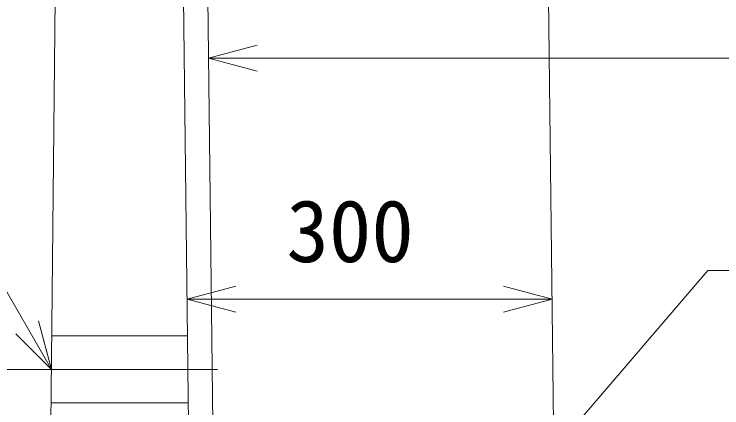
# Model space of a CAD drawing. Units: millimetres, scale not verified. Extents: x 0 to 252300, y 59400 to 118800.
# Drawn here: x 61073 to 63982, y 107986 to 109605 of the extents above; entities that cross this region are included whole.
import ezdxf
from ezdxf.enums import TextEntityAlignment as Align

# ---------------------------------------------------------------- set-up
doc = ezdxf.new("R2010")
doc.units = ezdxf.units.MM
doc.header["$LTSCALE"] = 300
for name, color, linetype, lineweight in [('0_2', 1, 'Continuous', 18), ('D-BMK', 2, 'Continuous', 18), ('D-STR', 1, 'Continuous', 18), ('D-STR-DIM', 7, 'Continuous', 18), ('D-STR-HTXT', 7, 'Continuous', 18)]:
    doc.layers.add(name, color=color, linetype=linetype, lineweight=lineweight)
doc.styles.add('ＭＳ ゴシック', font='')
doc.styles.get('ＭＳ ゴシック').set_extended_font_data('MS Gothic')

msp = doc.modelspace()

# ---------------------------------------------------------------- linework, layer by layer
at = {"layer": '0_2'}
for p, q in [((61872.1, 109424.6), (62072.1, 109478.2)), ((62072.1, 109371), (61872.1, 109424.6)), ((61872.1, 109424.6), (62072.1, 109424.6)), ((61783.6, 108433.4), (61983.6, 108487)), ((63083.9, 108487), (63283.9, 108433.4)), ((61983.6, 108379.8), (61783.6, 108433.4)), ((61783.6, 108433.4), (61983.6, 108433.4)), ((63283.9, 108433.4), (63083.9, 108379.8)), ((63283.9, 108433.4), (63083.9, 108433.4)), ((61225.9, 108144.4), (61172.3, 108344.4)), ((61225.9, 108144.4), (61125.9, 108317.6)), ((61079.4, 108290.8), (61225.9, 108144.4))]:
    msp.add_line(p, q, dxfattribs=at)
at = {"layer": 'D-BMK'}
msp.add_line((61909.1, 108144.4), (60893.1, 108144.4), dxfattribs=at)
at = {"layer": 'D-STR'}
for p, q in [((61195.9, 105144.4), (61265.9, 112144.4)), ((61807.9, 106344.4), (61754.1, 110969.4)), ((61907.9, 106344.4), (61854.1, 110969.4)), ((63305.1, 106594.4), (63254.2, 110969.4)), ((61227.2, 108281.9), (61785.3, 108281.9)), ((61224.5, 108006.9), (61788.5, 108006.9))]:
    msp.add_line(p, q, dxfattribs=at)
at = {"layer": 'D-STR-DIM'}
msp.add_line((63083.9, 108433.4), (61983.6, 108433.4), dxfattribs=at)
at = {"layer": 'D-STR-HTXT'}
for p, q in [((61125.9, 108317.6), (60382.5, 109605.1)), ((62072.1, 109424.6), (66266.2, 109424.6)), ((63073.4, 107559.4), (63923.6, 108551.5)), ((63923.6, 108551.5), (65677.9, 108551.5))]:
    msp.add_line(p, q, dxfattribs=at)

# ---------------------------------------------------------------- texts
at = {"layer": 'D-STR-DIM', "color": 1, "style": 'ＭＳ ゴシック'}
msp.add_text('300', height=256.6, dxfattribs=at).set_placement((62191.7, 108508.4), align=Align.BOTTOM_LEFT)

doc.saveas('drawing.dxf')
